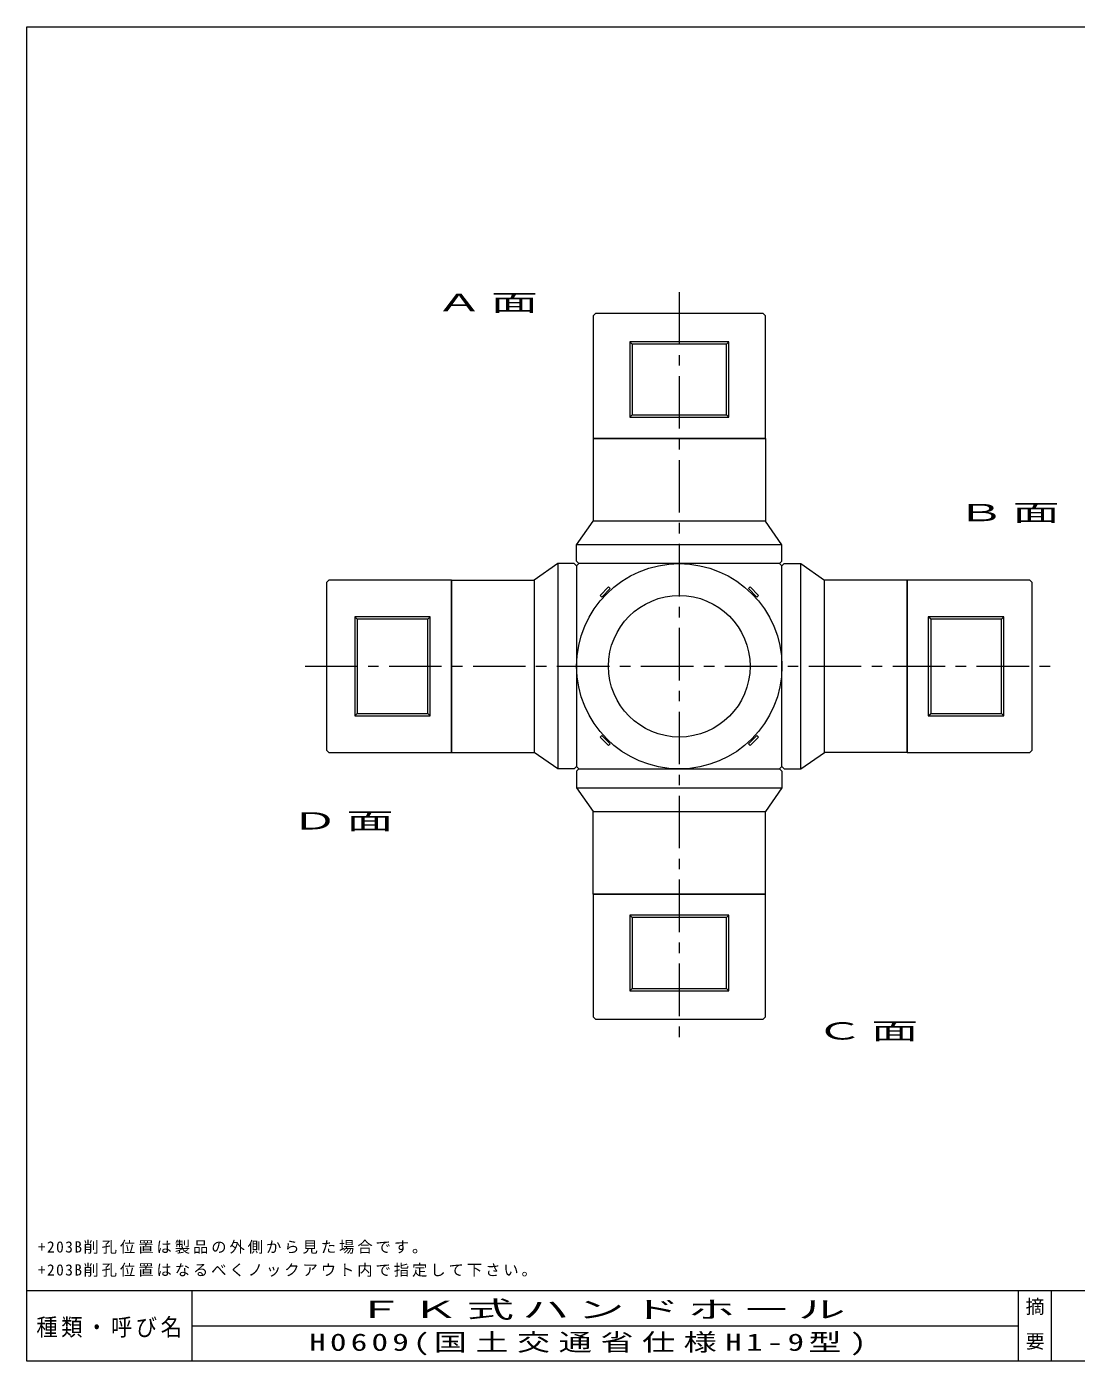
# Model space of a CAD drawing. Units: millimetres, scale not verified. Extents: x -4060 to 4060, y -2828 to 2828.
# Drawn here: x -4060 to 387, y -2828 to 2828 of the extents above; entities that cross this region are included whole.
import ezdxf
from ezdxf.enums import TextEntityAlignment as Align

# ---------------------------------------------------------------- set-up
doc = ezdxf.new("R2010")
doc.units = ezdxf.units.MM
doc.header["$LTSCALE"] = 7
doc.linetypes.add('USER2', pattern=[50.8, 31.75, -6.35, 6.35, -6.35])
for name, color, linetype, lineweight in [('0-3_LATER', 7, 'Continuous', 18), ('0-4_CENTER', 7, 'USER2', 18), ('0-5_TXT', 7, 'Continuous', 18), ('0-7_LAYER', 7, 'Continuous', 18), ('0-A_NO', 7, 'Continuous', 18), ('0-C_CR', 7, 'Continuous', 18)]:
    doc.layers.add(name, color=color, linetype=linetype, lineweight=lineweight)
doc.styles.add('ＭＳ ゴシック', font='')
doc.styles.get('ＭＳ ゴシック').set_extended_font_data('MS Gothic')

msp = doc.modelspace()

# ---------------------------------------------------------------- linework, layer by layer
at = {"layer": '0-3_LATER'}
for points in [[(-1588.705, 446.336), (-1595.776, 453.407), (-1631.132, 418.052), (-1624.061, 410.981)], [(-966.451, 410.981), (-959.38, 418.052), (-994.736, 453.407), (-1001.807, 446.336)], [(-1624.061, -175.918), (-1631.132, -182.989), (-1595.776, -218.344), (-1588.705, -211.273)], [(-1001.807, -211.273), (-994.736, -218.344), (-959.38, -182.989), (-966.451, -175.918)]]:
    msp.add_lwpolyline(points, close=True, dxfattribs=at)
msp.add_circle((-1295.256, 117.532), 300, dxfattribs=at)
at = {"layer": '0-4_CENTER'}
for p, q in [((-1295.256, 1702.532), (-1295.256, -1467.468)), ((-2880.256, 117.532), (289.744, 117.532))]:
    msp.add_line(p, q, dxfattribs=at)
at = {"layer": '0-7_LAYER'}
for p, q in [((-930.256, 1082.532), (-1660.256, 1082.532)), ((-1660.256, 1082.532), (-1660.256, 732.532)), ((-930.256, 1082.532), (-1660.256, 1082.532)), ((-930.256, 1082.532), (-930.256, 732.532)), ((-1730.256, 632.532), (-1660.256, 732.532)), ((-930.256, 732.532), (-1660.256, 732.532)), ((-860.256, 632.532), (-930.256, 732.532)), ((-860.256, 632.532), (-1730.256, 632.532)), ((-1730.256, 562.532), (-1730.256, 632.532)), ((-860.256, 562.532), (-860.256, 632.532)), ((-1810.256, 552.532), (-1910.256, 482.532)), ((-1810.256, 552.532), (-1810.256, -317.468)), ((-1740.256, 552.532), (-1810.256, 552.532)), ((-1740.256, 552.532), (-1730.256, 542.532)), ((-1720.256, 552.532), (-1730.256, 562.532)), ((-1730.256, 542.532), (-1730.256, -307.468)), ((-870.256, 552.532), (-1720.256, 552.532)), ((-860.256, 562.532), (-870.256, 552.532)), ((-860.256, 542.532), (-850.256, 552.532)), ((-860.256, -307.468), (-860.256, 542.532)), ((-850.256, 552.532), (-780.256, 552.532)), ((-780.256, -317.468), (-780.256, 552.532)), ((-780.256, 552.532), (-680.256, 482.532)), ((-2260.256, 482.532), (-2260.256, -247.468)), ((-2260.256, 482.532), (-1910.256, 482.532)), ((-2260.256, 482.532), (-2260.256, -247.468)), ((-1910.256, 482.532), (-1910.256, -247.468)), ((-680.256, -247.468), (-680.256, 482.532)), ((-330.256, 482.532), (-680.256, 482.532)), ((-330.256, -247.468), (-330.256, 482.532)), ((-330.256, -247.468), (-330.256, 482.532)), ((-2260.256, -247.468), (-1910.256, -247.468)), ((-1810.256, -317.468), (-1910.256, -247.468)), ((-780.256, -317.468), (-680.256, -247.468)), ((-330.256, -247.468), (-680.256, -247.468)), ((-1740.256, -317.468), (-1810.256, -317.468)), ((-1730.256, -307.468), (-1740.256, -317.468)), ((-1730.256, -327.468), (-1720.256, -317.468)), ((-1720.256, -317.468), (-870.256, -317.468)), ((-870.256, -317.468), (-860.256, -327.468)), ((-850.256, -317.468), (-860.256, -307.468)), ((-850.256, -317.468), (-780.256, -317.468)), ((-1730.256, -397.468), (-860.256, -397.468)), ((-1660.256, -847.468), (-1660.256, -497.468)), ((-1660.256, -497.468), (-930.256, -497.468)), ((-1660.256, -847.468), (-930.256, -847.468)), ((-4060, -2527.5), (4060, -2527.5)), ((-3360, -2527.5), (-3360, -2827.5)), ((140, -2527.5), (140, -2827.5)), ((280, -2527.5), (280, -2827.5)), ((-3360, -2677.5), (140, -2677.5))]:
    msp.add_line(p, q, dxfattribs=at)
for points in [[(-4060, -2827.5), (-4060, 2827.5), (4060, 2827.5), (4060, -2827.5)], [(4060, -2827.5), (-4060, -2827.5), (-4060, 2827.5), (4060, 2827.5)], [(-940.256, 1612.532), (-1650.256, 1612.532), (-1660.256, 1602.532), (-1660.256, 1082.532), (-930.256, 1082.532), (-930.256, 1602.532)], [(-1720.256, -317.468), (-870.256, -317.468), (-860.256, -307.468), (-860.256, 542.532), (-870.256, 552.532), (-1720.256, 552.532), (-1730.256, 542.532), (-1730.256, -307.468)], [(-2790.256, 472.532), (-2790.256, -237.468), (-2780.256, -247.468), (-2260.256, -247.468), (-2260.256, 482.532), (-2780.256, 482.532)], [(199.744, -237.468), (199.744, 472.532), (189.744, 482.532), (-330.256, 482.532), (-330.256, -247.468), (189.744, -247.468)], [(-1650.256, -1377.468), (-940.256, -1377.468), (-930.256, -1367.468), (-930.256, -847.468), (-1660.256, -847.468), (-1660.256, -1367.468)]]:
    msp.add_lwpolyline(points, close=True, dxfattribs=at)
for points in [[(-1730.256, -327.468), (-1730.256, -397.468), (-1660.256, -497.468)], [(-860.256, -327.468), (-860.256, -397.468), (-930.256, -497.468)], [(-1660.256, -847.468), (-930.256, -847.468), (-930.256, -497.468)]]:
    msp.add_lwpolyline(points, dxfattribs=at)
at = {"layer": '0-A_NO'}
for p, q in [((-1495.256, 1482.532), (-1505.256, 1492.532)), ((-1095.256, 1482.532), (-1085.256, 1492.532)), ((-1495.256, 1182.532), (-1505.256, 1172.532)), ((-1085.256, 1172.532), (-1095.256, 1182.532)), ((-2660.256, 317.532), (-2670.256, 327.532)), ((-2350.256, 327.532), (-2360.256, 317.532)), ((-230.256, 317.532), (-240.256, 327.532)), ((69.744, 317.532), (79.744, 327.532)), ((-2660.256, -82.468), (-2670.256, -92.468)), ((-2360.256, -82.468), (-2350.256, -92.468)), ((-240.256, -92.468), (-230.256, -82.468)), ((69.744, -82.468), (79.744, -92.468)), ((-1505.256, -937.468), (-1495.256, -947.468)), ((-1095.256, -947.468), (-1085.256, -937.468)), ((-1495.256, -1247.468), (-1505.256, -1257.468)), ((-1095.256, -1247.468), (-1085.256, -1257.468))]:
    msp.add_line(p, q, dxfattribs=at)
for points in [[(-1085.256, 1492.532), (-1505.256, 1492.532), (-1505.256, 1172.532), (-1085.256, 1172.532)], [(-1095.256, 1482.532), (-1495.256, 1482.532), (-1495.256, 1182.532), (-1095.256, 1182.532)], [(-2670.256, 327.532), (-2670.256, -92.468), (-2350.256, -92.468), (-2350.256, 327.532)], [(-2660.256, 317.532), (-2660.256, -82.468), (-2360.256, -82.468), (-2360.256, 317.532)], [(79.744, -92.468), (79.744, 327.532), (-240.256, 327.532), (-240.256, -92.468)], [(69.744, -82.468), (69.744, 317.532), (-230.256, 317.532), (-230.256, -82.468)], [(-1505.256, -1257.468), (-1085.256, -1257.468), (-1085.256, -937.468), (-1505.256, -937.468)], [(-1495.256, -1247.468), (-1095.256, -1247.468), (-1095.256, -947.468), (-1495.256, -947.468)]]:
    msp.add_lwpolyline(points, close=True, dxfattribs=at)
at = {"layer": '0-C_CR'}
msp.add_circle((-1295.256, 117.532), 435, dxfattribs=at)

# ---------------------------------------------------------------- texts
at = {"layer": '0-5_TXT', "attachment_point": 7, "style": 'ＭＳ ゴシック'}
for s, insert, char_height in [('\\T1.17;\\W2;Ａ面', (-2327.504, 1614.091), 73.31), ('\\T1.17;\\W2;Ｂ面', (-117.436, 724.051), 73.31), ('\\T1.17;\\W2;Ｄ面', (-2939.743, -582.321), 73.31), ('\\T1.17;\\W2;Ｃ面', (-716.342, -1472.361), 73.31), ('\\T1.19;+203B削孔位置は製品の外側から見た場合です。', (-4012.497, -2372.089), 47.65), ('\\T1.19;+203B削孔位置はなるべくノックアウト内で指定して下さい。', (-4012.497, -2469.589), 47.65), ('\\T1.17;\\W2;ＦＫ式ハンドホール', (-2663.333, -2652.5), 73.31), ('\\T1.26;\\W1.4;H0609(国土交通省仕様H1-9型)', (-2862.995, -2802.573), 73.31)]:
    msp.add_mtext(s, dxfattribs=dict(at, insert=insert, char_height=char_height))
at = {"layer": '0-7_LAYER', "style": 'ＭＳ ゴシック'}
for s, p in [('摘', (171.905, -2642.5)), ('要', (172.667, -2789.833))]:
    msp.add_text(s, height=58.65, dxfattribs=at).set_placement(p, align=Align.BOTTOM_LEFT)
at = {"layer": '0-7_LAYER', "insert": (-4019, -2727.5), "char_height": 73.31, "attachment_point": 7, "style": 'ＭＳ ゴシック'}
msp.add_mtext('\\T1.17;\\W0.9;種類・呼び名', dxfattribs=at)

doc.saveas('drawing.dxf')
